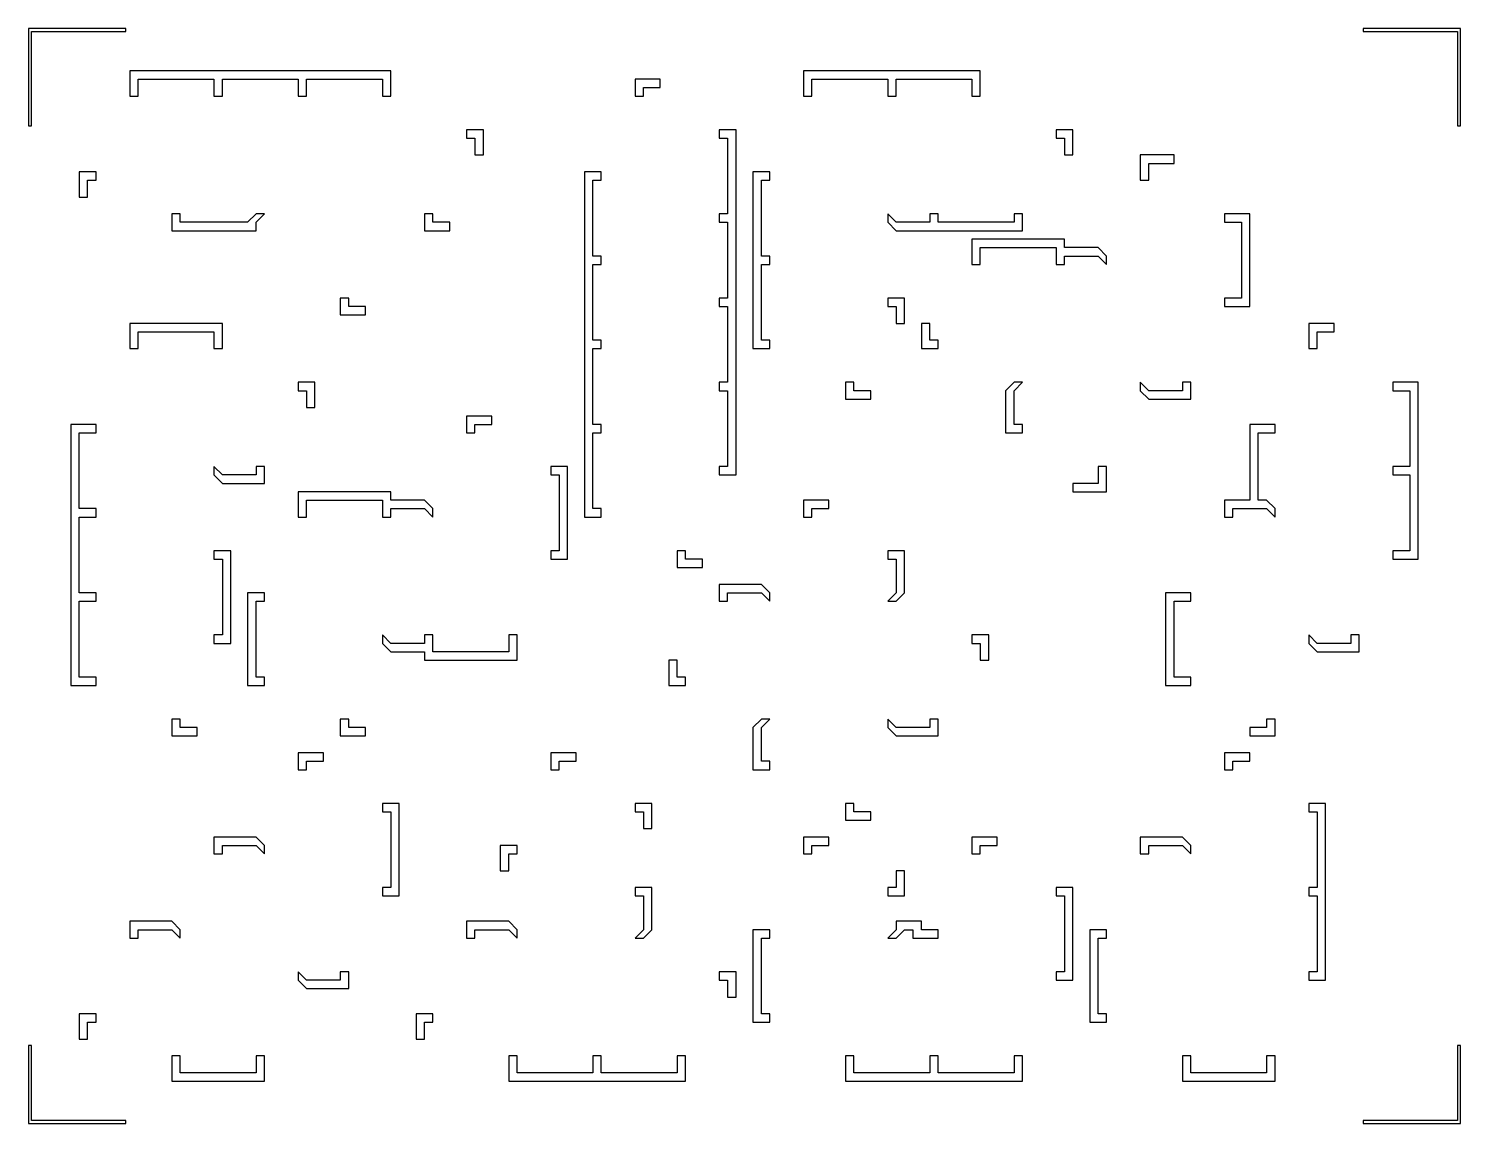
# Model space of a CAD drawing. Extents: x 0 to 11, y 0 to 8.4.
import ezdxf

# ---------------------------------------------------------------- set-up
doc = ezdxf.new("R2010")
doc.units = 0
doc.layers.add('Layer_1', color=7, linetype='CONTINUOUS')

msp = doc.modelspace()

# ---------------------------------------------------------------- linework, layer by layer
at = {"layer": 'Layer_1', "color": 7}
for points in [[(0, 8.45), (0, 8.439306), (0, 7.700016), (0.021222, 7.700016), (0.021222, 8.428723), (0.749984, 8.428723), (0.749984, 8.45), (0, 8.45), (0, 8.45)], [(10.300009, 8.45), (10.300009, 8.428723), (11.02877, 8.428723), (11.02877, 7.700016), (11.049992, 7.700016), (11.049992, 8.45), (10.300009, 8.45), (10.300009, 8.45)], [(0.780025, 8.125003), (0.780025, 8.060015), (0.780025, 7.929984), (0.845013, 7.929984), (0.845013, 8.060015), (1.430018, 8.060015), (1.430018, 7.929984), (1.495006, 7.929984), (1.495006, 8.060015), (2.080011, 8.060015), (2.080011, 7.929984), (2.144999, 7.929984), (2.144999, 8.060015), (2.730004, 8.060015), (2.730004, 7.929984), (2.794992, 7.929984), (2.794992, 8.125003), (0.845013, 8.125003), (0.780025, 8.125003), (0.780025, 8.125003)], [(5.980024, 8.125003), (5.980024, 7.929984), (6.045013, 7.929984), (6.045013, 8.060015), (6.630018, 8.060015), (6.630018, 7.929984), (6.695006, 7.929984), (6.695006, 8.060015), (7.28001, 8.060015), (7.28001, 7.929984), (7.344999, 7.929984), (7.344999, 8.125003), (7.28001, 8.125003), (6.045013, 8.125003), (5.980024, 8.125003), (5.980024, 8.125003)], [(4.679983, 8.060015), (4.679983, 7.995027), (4.679983, 7.929984), (4.745026, 7.929984), (4.745026, 7.995027), (4.875003, 7.995027), (4.875003, 8.060015), (4.745026, 8.060015), (4.679983, 8.060015), (4.679983, 8.060015)], [(3.379997, 7.669975), (3.379997, 7.604987), (3.444985, 7.604987), (3.444985, 7.47501), (3.509974, 7.47501), (3.509974, 7.669975), (3.444985, 7.669975), (3.379997, 7.669975), (3.379997, 7.669975)], [(5.329976, 7.669975), (5.329976, 7.604987), (5.39502, 7.604987), (5.39502, 7.019982), (5.329976, 7.019982), (5.329976, 6.954994), (5.39502, 6.954994), (5.39502, 6.369989), (5.329976, 6.369989), (5.329976, 6.305001), (5.39502, 6.305001), (5.39502, 5.719996), (5.329976, 5.719996), (5.329976, 5.655008), (5.39502, 5.655008), (5.39502, 5.070003), (5.329976, 5.070003), (5.329976, 5.005015), (5.460008, 5.005015), (5.460008, 5.070003), (5.460008, 7.604987), (5.460008, 7.669975), (5.329976, 7.669975), (5.329976, 7.669975)], [(7.930004, 7.669975), (7.930004, 7.604987), (7.994992, 7.604987), (7.994992, 7.47501), (8.05998, 7.47501), (8.05998, 7.669975), (7.930004, 7.669975), (7.930004, 7.669975)], [(8.579996, 7.47501), (8.579996, 7.27999), (8.644985, 7.27999), (8.644985, 7.410022), (8.840005, 7.410022), (8.840005, 7.47501), (8.644985, 7.47501), (8.579996, 7.47501), (8.579996, 7.47501)], [(0.389985, 7.344979), (0.389985, 7.27999), (0.389985, 7.150014), (0.454973, 7.150014), (0.454973, 7.27999), (0.520016, 7.27999), (0.520016, 7.344979), (0.389985, 7.344979), (0.389985, 7.344979)], [(4.289998, 7.344979), (4.289998, 4.680018), (4.354987, 4.680018), (4.419975, 4.680018), (4.419975, 4.745006), (4.354987, 4.745006), (4.354987, 5.330011), (4.419975, 5.330011), (4.419975, 5.394999), (4.354987, 5.394999), (4.354987, 5.980004), (4.419975, 5.980004), (4.419975, 6.044993), (4.354987, 6.044993), (4.354987, 6.629997), (4.419975, 6.629997), (4.419975, 6.694986), (4.354987, 6.694986), (4.354987, 7.27999), (4.419975, 7.27999), (4.419975, 7.344979), (4.354987, 7.344979), (4.289998, 7.344979), (4.289998, 7.344979)], [(5.589984, 7.344979), (5.589984, 7.27999), (5.589984, 5.980004), (5.720016, 5.980004), (5.720016, 6.044993), (5.655028, 6.044993), (5.655028, 6.629997), (5.720016, 6.629997), (5.720016, 6.694986), (5.655028, 6.694986), (5.655028, 7.27999), (5.720016, 7.27999), (5.720016, 7.344979), (5.589984, 7.344979), (5.589984, 7.344979)], [(1.105021, 7.019982), (1.105021, 6.954994), (1.105021, 6.890006), (1.755014, 6.890006), (1.755014, 6.954994), (1.820003, 7.019982), (1.755014, 7.019982), (1.690026, 6.954994), (1.17001, 6.954994), (1.17001, 7.019982), (1.105021, 7.019982), (1.105021, 7.019982)], [(3.055001, 7.019982), (3.055001, 6.890006), (3.119989, 6.890006), (3.25002, 6.890006), (3.25002, 6.954994), (3.119989, 6.954994), (3.119989, 7.019982), (3.055001, 7.019982), (3.055001, 7.019982)], [(6.630018, 7.019982), (6.630018, 6.954994), (6.695006, 6.890006), (6.955014, 6.890006), (7.020002, 6.890006), (7.605007, 6.890006), (7.669995, 6.890006), (7.669995, 7.019982), (7.605007, 7.019982), (7.605007, 6.954994), (7.020002, 6.954994), (7.020002, 7.019982), (6.955014, 7.019982), (6.955014, 6.954994), (6.695006, 6.954994), (6.630018, 7.019982), (6.630018, 7.019982)], [(9.22999, 7.019982), (9.22999, 6.954994), (9.360021, 6.954994), (9.360021, 6.369989), (9.22999, 6.369989), (9.22999, 6.305001), (9.42501, 6.305001), (9.42501, 6.369989), (9.42501, 7.019982), (9.22999, 7.019982), (9.22999, 7.019982)], [(7.28001, 6.825017), (7.28001, 6.629997), (7.344999, 6.629997), (7.344999, 6.759974), (7.930004, 6.759974), (7.930004, 6.629997), (7.994992, 6.629997), (7.994992, 6.694986), (8.255, 6.694986), (8.319988, 6.629997), (8.319988, 6.694986), (8.255, 6.759974), (7.994992, 6.759974), (7.994992, 6.825017), (7.344999, 6.825017), (7.28001, 6.825017), (7.28001, 6.825017)], [(2.405007, 6.369989), (2.405007, 6.240013), (2.469996, 6.240013), (2.600027, 6.240013), (2.600027, 6.305001), (2.469996, 6.305001), (2.469996, 6.369989), (2.405007, 6.369989), (2.405007, 6.369989)], [(6.630018, 6.369989), (6.630018, 6.305001), (6.695006, 6.305001), (6.695006, 6.175024), (6.759994, 6.175024), (6.759994, 6.369989), (6.630018, 6.369989), (6.630018, 6.369989)], [(0.780025, 6.175024), (0.780025, 6.109981), (0.780025, 5.980004), (0.845013, 5.980004), (0.845013, 6.109981), (1.430018, 6.109981), (1.430018, 5.980004), (1.495006, 5.980004), (1.495006, 6.175024), (1.430018, 6.175024), (0.845013, 6.175024), (0.780025, 6.175024), (0.780025, 6.175024)], [(6.890026, 6.175024), (6.890026, 5.980004), (7.020002, 5.980004), (7.020002, 6.044993), (6.955014, 6.044993), (6.955014, 6.175024), (6.890026, 6.175024), (6.890026, 6.175024)], [(9.879982, 6.175024), (9.879982, 6.109981), (9.879982, 5.980004), (9.945026, 5.980004), (9.945026, 6.109981), (10.075003, 6.109981), (10.075003, 6.175024), (9.945026, 6.175024), (9.879982, 6.175024), (9.879982, 6.175024)], [(2.080011, 5.719996), (2.080011, 5.655008), (2.144999, 5.655008), (2.144999, 5.524976), (2.209987, 5.524976), (2.209987, 5.719996), (2.144999, 5.719996), (2.080011, 5.719996), (2.080011, 5.719996)], [(6.305021, 5.719996), (6.305021, 5.59002), (6.370009, 5.59002), (6.499986, 5.59002), (6.499986, 5.655008), (6.370009, 5.655008), (6.370009, 5.719996), (6.305021, 5.719996), (6.305021, 5.719996)], [(7.605007, 5.719996), (7.540019, 5.655008), (7.540019, 5.330011), (7.669995, 5.330011), (7.669995, 5.394999), (7.605007, 5.394999), (7.605007, 5.655008), (7.669995, 5.719996), (7.605007, 5.719996), (7.605007, 5.719996)], [(8.579996, 5.719996), (8.579996, 5.655008), (8.644985, 5.59002), (8.904993, 5.59002), (8.969981, 5.59002), (8.969981, 5.719996), (8.904993, 5.719996), (8.904993, 5.655008), (8.644985, 5.655008), (8.579996, 5.719996), (8.579996, 5.719996)], [(10.529976, 5.719996), (10.529976, 5.655008), (10.660007, 5.655008), (10.660007, 5.070003), (10.529976, 5.070003), (10.529976, 5.005015), (10.660007, 5.005015), (10.660007, 4.42001), (10.529976, 4.42001), (10.529976, 4.355022), (10.724996, 4.355022), (10.724996, 4.42001), (10.724996, 5.655008), (10.724996, 5.719996), (10.529976, 5.719996), (10.529976, 5.719996)], [(3.379997, 5.459988), (3.379997, 5.394999), (3.379997, 5.330011), (3.444985, 5.330011), (3.444985, 5.394999), (3.575017, 5.394999), (3.575017, 5.459988), (3.444985, 5.459988), (3.379997, 5.459988), (3.379997, 5.459988)], [(0.324997, 5.394999), (0.324997, 5.330011), (0.324997, 4.745006), (0.324997, 4.680018), (0.324997, 4.095013), (0.324997, 4.030025), (0.324997, 3.44502), (0.324997, 3.379977), (0.520016, 3.379977), (0.520016, 3.44502), (0.389985, 3.44502), (0.389985, 4.030025), (0.520016, 4.030025), (0.520016, 4.095013), (0.389985, 4.095013), (0.389985, 4.680018), (0.520016, 4.680018), (0.520016, 4.745006), (0.389985, 4.745006), (0.389985, 5.330011), (0.520016, 5.330011), (0.520016, 5.394999), (0.324997, 5.394999), (0.324997, 5.394999)], [(9.42501, 5.394999), (9.42501, 5.330011), (9.42501, 4.809995), (9.294978, 4.809995), (9.22999, 4.809995), (9.22999, 4.680018), (9.294978, 4.680018), (9.294978, 4.745006), (9.554986, 4.745006), (9.619974, 4.680018), (9.619974, 4.745006), (9.554986, 4.809995), (9.489998, 4.809995), (9.489998, 5.330011), (9.619974, 5.330011), (9.619974, 5.394999), (9.42501, 5.394999), (9.42501, 5.394999)], [(1.430018, 5.070003), (1.430018, 5.005015), (1.495006, 4.940026), (1.755014, 4.940026), (1.820003, 4.940026), (1.820003, 5.070003), (1.755014, 5.070003), (1.755014, 5.005015), (1.495006, 5.005015), (1.430018, 5.070003), (1.430018, 5.070003)], [(4.02999, 5.070003), (4.02999, 5.005015), (4.094978, 5.005015), (4.094978, 4.42001), (4.02999, 4.42001), (4.02999, 4.355022), (4.160022, 4.355022), (4.160022, 4.42001), (4.160022, 5.005015), (4.160022, 5.070003), (4.02999, 5.070003), (4.02999, 5.070003)], [(8.255, 5.070003), (8.255, 4.940026), (8.05998, 4.940026), (8.05998, 4.874983), (8.255, 4.874983), (8.319988, 4.874983), (8.319988, 5.070003), (8.255, 5.070003), (8.255, 5.070003)], [(2.080011, 4.874983), (2.080011, 4.809995), (2.080011, 4.680018), (2.144999, 4.680018), (2.144999, 4.809995), (2.730004, 4.809995), (2.730004, 4.680018), (2.794992, 4.680018), (2.794992, 4.745006), (3.055001, 4.745006), (3.119989, 4.680018), (3.119989, 4.745006), (3.055001, 4.809995), (2.794992, 4.809995), (2.794992, 4.874983), (2.730004, 4.874983), (2.144999, 4.874983), (2.080011, 4.874983), (2.080011, 4.874983)], [(5.980024, 4.809995), (5.980024, 4.680018), (6.045013, 4.680018), (6.045013, 4.745006), (6.174989, 4.745006), (6.174989, 4.809995), (6.045013, 4.809995), (5.980024, 4.809995), (5.980024, 4.809995)], [(1.430018, 4.42001), (1.430018, 4.355022), (1.495006, 4.355022), (1.495006, 3.770017), (1.430018, 3.770017), (1.430018, 3.704974), (1.559994, 3.704974), (1.559994, 3.770017), (1.559994, 4.42001), (1.430018, 4.42001), (1.430018, 4.42001)], [(5.00498, 4.42001), (5.00498, 4.289978), (5.070023, 4.289978), (5.199999, 4.289978), (5.199999, 4.355022), (5.070023, 4.355022), (5.070023, 4.42001), (5.00498, 4.42001), (5.00498, 4.42001)], [(6.630018, 4.42001), (6.630018, 4.355022), (6.695006, 4.355022), (6.695006, 4.095013), (6.630018, 4.030025), (6.695006, 4.030025), (6.759994, 4.095013), (6.759994, 4.355022), (6.759994, 4.42001), (6.630018, 4.42001), (6.630018, 4.42001)], [(1.690026, 4.095013), (1.690026, 4.030025), (1.690026, 3.379977), (1.820003, 3.379977), (1.820003, 3.44502), (1.755014, 3.44502), (1.755014, 4.030025), (1.820003, 4.030025), (1.820003, 4.095013), (1.690026, 4.095013), (1.690026, 4.095013)], [(5.329976, 4.160002), (5.329976, 4.030025), (5.39502, 4.030025), (5.39502, 4.095013), (5.655028, 4.095013), (5.720016, 4.030025), (5.720016, 4.095013), (5.655028, 4.160002), (5.654973, 4.160002), (5.39502, 4.160002), (5.329976, 4.160002), (5.329976, 4.160002)], [(8.775016, 4.095013), (8.775016, 4.030025), (8.775016, 3.44502), (8.775016, 3.379977), (8.969981, 3.379977), (8.969981, 3.44502), (8.840005, 3.44502), (8.840005, 4.030025), (8.969981, 4.030025), (8.969981, 4.095013), (8.775016, 4.095013), (8.775016, 4.095013)], [(2.730004, 3.770017), (2.730004, 3.704974), (2.794992, 3.639985), (3.055001, 3.639985), (3.055001, 3.574997), (3.119989, 3.574997), (3.769982, 3.574997), (3.769982, 3.639985), (3.769982, 3.770017), (3.704994, 3.770017), (3.704994, 3.639985), (3.119989, 3.639985), (3.119989, 3.770017), (3.055001, 3.770017), (3.055001, 3.704974), (2.794992, 3.704974), (2.730004, 3.770017), (2.730004, 3.770017)], [(7.28001, 3.770017), (7.28001, 3.704974), (7.344999, 3.704974), (7.344999, 3.574997), (7.409987, 3.574997), (7.409987, 3.770017), (7.344999, 3.770017), (7.28001, 3.770017), (7.28001, 3.770017)], [(9.879982, 3.770017), (9.879982, 3.704974), (9.945026, 3.639985), (10.204979, 3.639985), (10.270023, 3.639985), (10.270023, 3.770017), (10.204979, 3.770017), (10.204979, 3.704974), (9.945026, 3.704974), (9.879982, 3.770017), (9.879982, 3.770017)], [(4.939991, 3.574997), (4.939991, 3.379977), (5.070023, 3.379977), (5.070023, 3.44502), (5.00498, 3.44502), (5.00498, 3.574997), (4.939991, 3.574997), (4.939991, 3.574997)], [(1.105021, 3.120024), (1.105021, 2.989992), (1.17001, 2.989992), (1.299986, 2.989992), (1.299986, 3.05498), (1.17001, 3.05498), (1.17001, 3.120024), (1.105021, 3.120024), (1.105021, 3.120024)], [(2.405007, 3.120024), (2.405007, 2.989992), (2.469996, 2.989992), (2.600027, 2.989992), (2.600027, 3.05498), (2.469996, 3.05498), (2.469996, 3.120024), (2.405007, 3.120024), (2.405007, 3.120024)], [(5.654973, 3.120024), (5.589984, 3.05498), (5.589984, 2.795027), (5.589984, 2.729984), (5.720016, 2.729984), (5.720016, 2.795027), (5.655028, 2.795027), (5.655028, 3.05498), (5.720016, 3.120024), (5.654973, 3.120024), (5.654973, 3.120024)], [(6.630018, 3.120024), (6.630018, 3.05498), (6.695006, 2.989992), (6.955014, 2.989992), (7.020002, 2.989992), (7.020002, 3.120024), (6.955014, 3.120024), (6.955014, 3.05498), (6.695006, 3.05498), (6.630018, 3.120024), (6.630018, 3.120024)], [(9.554986, 3.120024), (9.554986, 3.05498), (9.42501, 3.05498), (9.42501, 2.989992), (9.619974, 2.989992), (9.619974, 3.05498), (9.619974, 3.120024), (9.554986, 3.120024), (9.554986, 3.120024)], [(2.080011, 2.860016), (2.080011, 2.794972), (2.080011, 2.729984), (2.144999, 2.729984), (2.144999, 2.794972), (2.274976, 2.794972), (2.274976, 2.860016), (2.144999, 2.860016), (2.080011, 2.860016), (2.080011, 2.860016)], [(4.02999, 2.860016), (4.02999, 2.729984), (4.094978, 2.729984), (4.094978, 2.794972), (4.22501, 2.794972), (4.22501, 2.860016), (4.094978, 2.860016), (4.02999, 2.860016), (4.02999, 2.860016)], [(9.22999, 2.860016), (9.22999, 2.794972), (9.22999, 2.729984), (9.294978, 2.729984), (9.294978, 2.794972), (9.42501, 2.794972), (9.42501, 2.860016), (9.294978, 2.860016), (9.22999, 2.860016), (9.22999, 2.860016)], [(2.730004, 2.469976), (2.730004, 2.404987), (2.794992, 2.404987), (2.794992, 1.819982), (2.730004, 1.819982), (2.730004, 1.754994), (2.85998, 1.754994), (2.85998, 1.819982), (2.85998, 2.469976), (2.730004, 2.469976), (2.730004, 2.469976)], [(4.679983, 2.469976), (4.679983, 2.404987), (4.745026, 2.404987), (4.745026, 2.275011), (4.810015, 2.275011), (4.810015, 2.469976), (4.679983, 2.469976), (4.679983, 2.469976)], [(6.305021, 2.469976), (6.305021, 2.404987), (6.305021, 2.339999), (6.499986, 2.339999), (6.499986, 2.404987), (6.370009, 2.404987), (6.370009, 2.469976), (6.305021, 2.469976), (6.305021, 2.469976)], [(9.879982, 2.469976), (9.879982, 2.404987), (9.944971, 2.404987), (9.944971, 1.819982), (9.879982, 1.819982), (9.879982, 1.754994), (9.944971, 1.754994), (9.944971, 1.16999), (9.879982, 1.16999), (9.879982, 1.105001), (10.010014, 1.105001), (10.010014, 1.16999), (10.010014, 2.404987), (10.010014, 2.469976), (9.879982, 2.469976), (9.879982, 2.469976)], [(1.430018, 2.210023), (1.430018, 2.079991), (1.495006, 2.079991), (1.495006, 2.144979), (1.755014, 2.144979), (1.820003, 2.079991), (1.820003, 2.144979), (1.755014, 2.210023), (1.495006, 2.210023), (1.430018, 2.210023), (1.430018, 2.210023)], [(5.980024, 2.210023), (5.980024, 2.079991), (6.045013, 2.079991), (6.045013, 2.144979), (6.174989, 2.144979), (6.174989, 2.210023), (6.045013, 2.210023), (5.980024, 2.210023), (5.980024, 2.210023)], [(7.28001, 2.210023), (7.28001, 2.079991), (7.344999, 2.079991), (7.344999, 2.144979), (7.474975, 2.144979), (7.474975, 2.210023), (7.344999, 2.210023), (7.28001, 2.210023), (7.28001, 2.210023)], [(8.579996, 2.210023), (8.579996, 2.079991), (8.644985, 2.079991), (8.644985, 2.144979), (8.904993, 2.144979), (8.969981, 2.079991), (8.969981, 2.144979), (8.904993, 2.210023), (8.644985, 2.210023), (8.579996, 2.210023), (8.579996, 2.210023)], [(3.640005, 2.144979), (3.640005, 2.079991), (3.640005, 1.950014), (3.704994, 1.950014), (3.704994, 2.079991), (3.769982, 2.079991), (3.769982, 2.144979), (3.640005, 2.144979), (3.640005, 2.144979)], [(6.695006, 1.950014), (6.695006, 1.819982), (6.630018, 1.819982), (6.630018, 1.754994), (6.759994, 1.754994), (6.759994, 1.819982), (6.759994, 1.950014), (6.695006, 1.950014), (6.695006, 1.950014)], [(4.679983, 1.819982), (4.679983, 1.754994), (4.745026, 1.754994), (4.745026, 1.494986), (4.679983, 1.429998), (4.745026, 1.429998), (4.810015, 1.494986), (4.810015, 1.754994), (4.810015, 1.819982), (4.679983, 1.819982), (4.679983, 1.819982)], [(7.930004, 1.819982), (7.930004, 1.754994), (7.994992, 1.754994), (7.994992, 1.16999), (7.930004, 1.16999), (7.930004, 1.105001), (8.05998, 1.105001), (8.05998, 1.16999), (8.05998, 1.754994), (8.05998, 1.819982), (7.930004, 1.819982), (7.930004, 1.819982)], [(0.780025, 1.559974), (0.780025, 1.429998), (0.845013, 1.429998), (0.845013, 1.494986), (1.105021, 1.494986), (1.17001, 1.429998), (1.17001, 1.494986), (1.105021, 1.559974), (0.845013, 1.559974), (0.780025, 1.559974), (0.780025, 1.559974)], [(3.379997, 1.559974), (3.379997, 1.429998), (3.444985, 1.429998), (3.444985, 1.494986), (3.704994, 1.494986), (3.769982, 1.429998), (3.769982, 1.494986), (3.704994, 1.559974), (3.444985, 1.559974), (3.379997, 1.559974), (3.379997, 1.559974)], [(6.695006, 1.559974), (6.695006, 1.494986), (6.630018, 1.429998), (6.695006, 1.429998), (6.759994, 1.494986), (6.824982, 1.494986), (6.824982, 1.429998), (7.020002, 1.429998), (7.020002, 1.494986), (6.890026, 1.494986), (6.890026, 1.559974), (6.695006, 1.559974), (6.695006, 1.559974)], [(5.589984, 1.494986), (5.589984, 1.429998), (5.589984, 0.780005), (5.720016, 0.780005), (5.720016, 0.844993), (5.655028, 0.844993), (5.655028, 1.429998), (5.720016, 1.429998), (5.720016, 1.494986), (5.589984, 1.494986), (5.589984, 1.494986)], [(8.190012, 1.494986), (8.190012, 1.429998), (8.190012, 0.844993), (8.190012, 0.780005), (8.319988, 0.780005), (8.319988, 0.844993), (8.255, 0.844993), (8.255, 1.429998), (8.319988, 1.429998), (8.319988, 1.494986), (8.190012, 1.494986), (8.190012, 1.494986)], [(2.080011, 1.16999), (2.080011, 1.105001), (2.144999, 1.040013), (2.405007, 1.040013), (2.469996, 1.040013), (2.469996, 1.16999), (2.405007, 1.16999), (2.405007, 1.105001), (2.144999, 1.105001), (2.080011, 1.16999), (2.080011, 1.16999)], [(5.329976, 1.16999), (5.329976, 1.105001), (5.39502, 1.105001), (5.39502, 0.975025), (5.460008, 0.975025), (5.460008, 1.16999), (5.329976, 1.16999), (5.329976, 1.16999)], [(0.389985, 0.844993), (0.389985, 0.780005), (0.389985, 0.649973), (0.454973, 0.649973), (0.454973, 0.780005), (0.520016, 0.780005), (0.520016, 0.844993), (0.389985, 0.844993), (0.389985, 0.844993)], [(2.990012, 0.844993), (2.990012, 0.780005), (2.990012, 0.649973), (3.055001, 0.649973), (3.055001, 0.780005), (3.119989, 0.780005), (3.119989, 0.844993), (2.990012, 0.844993), (2.990012, 0.844993)], [(0, 0.599978), (0, -0.00002), (0.749984, -0.00002), (0.749984, 0.021257), (0.021222, 0.021257), (0.021222, 0.599978), (0, 0.599978), (0, 0.599978)], [(11.02877, 0.599978), (11.02877, 0.021257), (10.300009, 0.021257), (10.300009, -0.00002), (11.049992, -0.00002), (11.049992, 0.599978), (11.02877, 0.599978), (11.02877, 0.599978)], [(1.105021, 0.519996), (1.105021, 0.324977), (1.17001, 0.324977), (1.820003, 0.324977), (1.820003, 0.39002), (1.820003, 0.519996), (1.755014, 0.519996), (1.755014, 0.39002), (1.17001, 0.39002), (1.17001, 0.519996), (1.105021, 0.519996), (1.105021, 0.519996)], [(3.704994, 0.519996), (3.704994, 0.324977), (3.769982, 0.324977), (5.00498, 0.324977), (5.070023, 0.324977), (5.070023, 0.519996), (5.00498, 0.519996), (5.00498, 0.39002), (4.419975, 0.39002), (4.419975, 0.519996), (4.354987, 0.519996), (4.354987, 0.39002), (3.769982, 0.39002), (3.769982, 0.519996), (3.704994, 0.519996), (3.704994, 0.519996)], [(6.305021, 0.519996), (6.305021, 0.324977), (6.370009, 0.324977), (7.669995, 0.324977), (7.669995, 0.39002), (7.669995, 0.519996), (7.605007, 0.519996), (7.605007, 0.39002), (7.020002, 0.39002), (7.020002, 0.519996), (6.955014, 0.519996), (6.955014, 0.39002), (6.370009, 0.39002), (6.370009, 0.519996), (6.305021, 0.519996), (6.305021, 0.519996)], [(8.904993, 0.519996), (8.904993, 0.324977), (8.969981, 0.324977), (9.554986, 0.324977), (9.619974, 0.324977), (9.619974, 0.519996), (9.554986, 0.519996), (9.554986, 0.39002), (8.969981, 0.39002), (8.969981, 0.519996), (8.904993, 0.519996), (8.904993, 0.519996)]]:
    msp.add_lwpolyline(points, dxfattribs=at)

doc.saveas('drawing.dxf')
